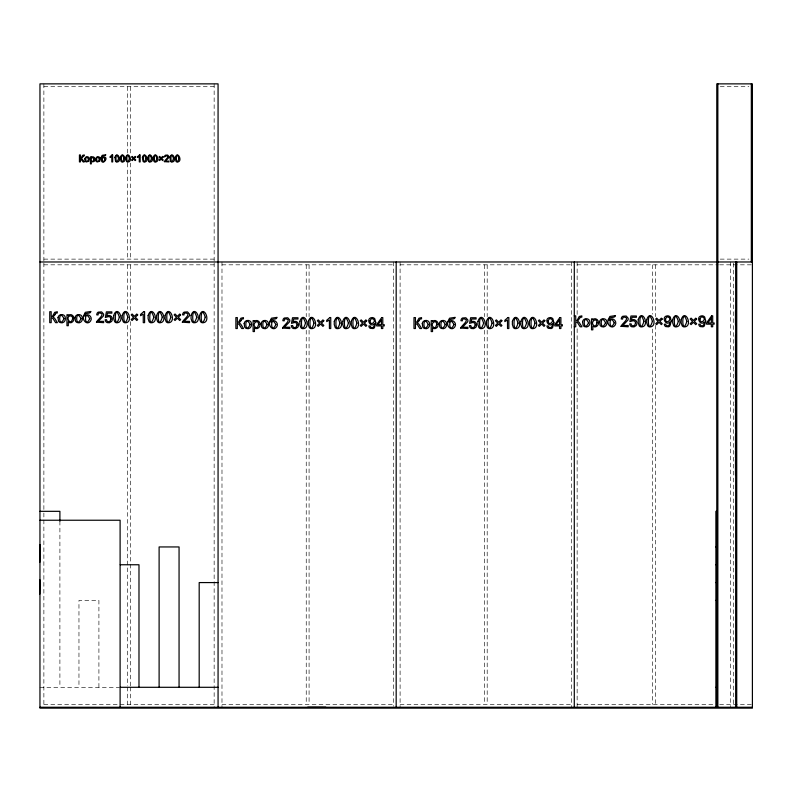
<?xml version="1.0" encoding="UTF-8"?>
<svg xmlns="http://www.w3.org/2000/svg" width="792" height="792" viewBox="0 0 792 792"><rect width="100%" height="100%" fill="white"/><g stroke="black" fill="none" stroke-linecap="round" stroke-linejoin="round"><path stroke-width="0.59" stroke-dasharray="3.96 2.97" d="M43.877 86.714L214.147 86.714M720.235 86.714L748.935 86.714M43.877 259.123L214.147 259.123M720.235 259.123L748.935 259.123M43.877 264.825L214.147 264.825M221.988 264.825L393.327 264.825M400.099 264.825L571.438 264.825M577.14 264.825L718.384 264.825M719.621 264.825L751.331 264.825M39.956 687.298L119.038 687.298M43.877 704.395L214.147 704.395M221.988 704.395L393.327 704.395M400.099 704.395L571.438 704.395M577.14 704.395L714.701 704.395M719.621 704.395L751.331 704.395M733.521 263.211L733.521 706.009M730.669 261.974L730.669 707.246M655.331 264.825L655.331 316.681M655.331 325.324L655.331 704.395M652.479 264.825L652.479 314.216M652.479 329.026L652.479 704.395M577.14 261.974L577.14 315.157M577.14 328.759L577.14 707.246M571.438 261.974L571.438 707.246M487.189 264.825L487.189 316.681M487.189 330.264L487.189 704.395M484.348 264.825L484.348 316.681M484.348 330.264L484.348 704.395M400.099 261.974L400.099 707.246M393.327 261.974L393.327 706.296M309.078 264.825L309.078 316.681M309.078 330.264L309.078 704.395M306.237 264.825L306.237 316.681M306.237 330.264L306.237 704.395M221.988 261.974L221.988 707.246M214.147 83.863L214.147 261.974M214.147 262.924L214.147 707.246M130.433 86.714L130.433 153.212M130.433 163.063L130.433 259.123M130.433 264.825L130.433 312.979M130.433 321.621L130.433 685.882M130.433 687.109L130.433 704.395M127.591 86.714L127.591 153.212M127.591 163.063L127.591 259.123M127.591 264.825L127.591 309.276M127.591 325.324L127.591 685.882M127.591 687.109L127.591 704.395M98.911 687.298L98.911 600.386L78.962 600.386L78.962 687.298M59.905 521.176L59.905 687.298M43.877 83.863L43.877 261.974M43.877 262.924L43.877 511.82M43.877 513.058L43.877 707.246"/><path stroke-width="1.19" d="M39.956 261.974L752.4 261.974M574.289 315.84L575.734 315.84L575.734 320.641L577.13 320.255L579.269 316.473L581.833 315.85L581.833 317.107L580.229 317.424L577.596 321.186L579.17 322.403L581.942 326.789L580.14 326.789L577.625 322.78L575.734 321.671L575.734 326.789L574.289 326.789M39.956 511.325L59.905 511.325L59.905 521.176M716.78 511.325L715.889 511.325L715.889 707.246M39.956 520.235L120.107 520.235L120.107 707.246M715.889 546.945L716.78 546.945M120.216 564.755L138.986 564.755L138.986 687.298M715.889 564.755L716.78 564.755M39.956 579.823L39.778 594.129M218.067 582.575L199.188 582.575L199.188 687.298M715.889 582.575L716.78 582.575M715.889 600.386L716.78 600.386M120.216 687.298L218.067 687.298M715.889 687.298L716.78 687.298M39.956 707.246L752.4 707.246M69.122 321.314C64.489 314.177 76.22 314.087 71.488 321.305A1.861 1.861 0 0 1 69.132 321.314M751.331 83.863L751.331 261.974M736.728 261.974L736.728 707.246M735.659 261.974L735.659 707.246M735.481 310.494L735.481 324.74M735.481 335.273L735.481 342.847M735.481 343.708L735.481 350.905M735.481 352.757L735.481 359.271M735.481 361.202L735.481 368.339M735.481 369.706L735.481 376.843M735.481 378.091L735.481 385.348M735.481 387.199L735.481 393.713M735.481 395.644L735.481 402.781M735.481 404.148L735.481 411.286M735.481 412.533L735.481 419.79M735.481 421.225L735.481 428.462M735.481 433.778L735.481 441.253M735.481 442.5L735.481 449.925M735.481 451.044L735.481 457.934M735.481 459.508L735.481 466.933M735.481 467.498L735.481 475.15M717.849 83.863L717.849 707.246M716.78 707.246L716.78 83.863L752.4 83.863L752.4 708.137L39.956 708.137L39.956 83.863L218.067 83.863L218.067 707.246M574.289 261.974L574.289 707.246M396.178 261.974L396.178 707.246M325.819 707.246L307.682 707.246M179.061 687.298L179.061 546.945L159.113 546.945L159.113 687.298M118.552 158.479C115.097 169.478 115.127 147.48 118.552 158.479M123.998 158.479C120.542 169.478 120.562 147.48 123.998 158.479M119.364 317.255C113.959 334.442 113.999 300.069 119.364 317.255M129.442 158.479C125.987 169.478 126.007 147.48 129.442 158.479M127.868 317.255C122.463 334.442 122.503 300.069 127.868 317.255M146.035 158.479C142.58 169.478 142.609 147.48 146.035 158.479M151.48 158.479C148.025 169.478 148.045 147.48 151.48 158.479M156.925 158.479C153.47 169.478 153.49 147.48 156.925 158.479M153.796 317.255C148.401 334.442 148.441 300.069 153.796 317.255M162.301 317.255C156.905 334.442 156.945 300.069 162.301 317.255M173.527 158.479C170.072 169.478 170.092 147.48 173.527 158.479M170.805 317.255C165.409 334.442 165.449 300.069 170.805 317.255M178.962 158.479C175.507 169.478 175.537 147.48 178.962 158.479M196.743 317.255C191.347 334.442 191.387 300.069 196.743 317.255M205.247 317.255C199.851 334.442 199.891 300.069 205.247 317.255M305.504 323.136C300.099 340.312 300.138 305.95 305.504 323.136M314.008 323.136C308.603 340.312 308.642 305.95 314.008 323.136M339.936 323.136C334.541 340.312 334.58 305.95 339.936 323.136M348.44 323.136C343.045 340.312 343.084 305.95 348.44 323.136M356.945 323.136C351.549 340.312 351.589 305.95 356.945 323.136M483.615 323.136C478.21 340.312 478.249 305.95 483.615 323.136M492.119 323.136C486.714 340.312 486.753 305.95 492.119 323.136M518.047 323.136C512.652 340.312 512.691 305.95 518.047 323.136M526.551 323.136C521.156 340.312 521.195 305.95 526.551 323.136M535.055 323.136C529.66 340.312 529.699 305.95 535.055 323.136M643.906 321.394C638.51 338.57 638.55 304.207 643.906 321.394M652.41 321.394C647.014 338.57 647.054 304.207 652.41 321.394M678.348 321.394C672.952 338.57 672.992 304.207 678.348 321.394M686.852 321.394C681.457 338.57 681.496 304.207 686.852 321.394M83.704 315.582C81.675 319.978 87.298 325.987 90.595 320.978C93.228 317.236 87.595 312.127 84.784 316.236C83.883 311.434 90.456 314.81 90.961 311.464L85.298 312.315L83.704 315.582M101.178 157.41C100.723 169.587 111.702 154.202 101.871 157.826C101.287 154.757 105.504 156.915 105.821 154.777L102.198 155.321L101.178 157.41M269.844 321.463C267.805 325.858 273.438 331.858 276.735 326.849C279.368 323.116 273.735 318.008 270.923 322.106C270.022 317.305 276.596 320.691 277.101 317.344L271.438 318.196L269.844 321.463M447.955 321.463C445.916 325.858 451.549 331.858 454.846 326.849C457.479 323.116 451.846 318.008 449.034 322.106C448.133 317.305 454.707 320.691 455.212 317.344L449.549 318.196L447.955 321.463M608.256 319.72C606.217 324.116 611.85 330.115 615.146 325.106C617.78 321.374 612.147 316.265 609.335 320.364C608.434 315.562 615.008 318.948 615.513 315.602L609.85 316.453L608.256 319.72M93.981 159.36L93.357 161.073A1.188 1.188 0 0 1 91.852 161.083C89.318 158.954 93.941 155.351 93.981 159.36M258.608 324.502L257.628 327.175A1.861 1.861 0 0 1 255.272 327.185C251.311 323.859 258.538 318.245 258.608 324.502M436.719 324.502L435.739 327.175A1.861 1.861 0 0 1 433.382 327.185C429.422 323.859 436.649 318.245 436.719 324.502M597.019 322.76L596.039 325.433A1.861 1.861 0 0 1 594.841 325.868A1.832 1.832 0 0 1 593.673 325.453C589.743 322.096 596.94 316.513 597.019 322.76M64.004 318.651C58.37 330.492 58.113 307.039 64.004 318.651M88.565 159.37C84.962 166.954 84.794 151.945 88.565 159.37M81.012 318.651C75.379 330.492 75.121 307.039 81.012 318.651M99.455 159.37C95.852 166.954 95.684 151.945 99.455 159.37M114.939 157.36L115.563 161.33A1.851 1.851 0 0 0 116.671 162.013C122.988 162.212 117.236 149.817 114.939 157.36M120.374 157.36L121.008 161.33A1.851 1.851 0 0 0 122.116 162.013C128.423 162.212 122.681 149.817 120.374 157.36M113.701 315.503L113.672 318.691L114.682 321.71A2.891 2.891 0 0 0 116.424 322.77C126.215 323.176 117.751 303.178 113.701 315.503M125.819 157.36L126.453 161.33A1.851 1.851 0 0 0 127.561 162.013C133.868 162.212 128.116 149.817 125.819 157.36M122.206 315.503L122.176 318.691L123.186 321.71A2.891 2.891 0 0 0 124.928 322.77C134.719 323.176 126.255 303.178 122.206 315.503M142.421 157.36L143.045 161.33A1.851 1.851 0 0 0 144.164 162.013C150.47 162.212 144.718 149.817 142.421 157.36M147.866 157.36L148.49 161.33A1.851 1.851 0 0 0 149.599 162.013C155.915 162.212 150.163 149.817 147.866 157.36M153.302 157.36L153.935 161.33A1.851 1.851 0 0 0 155.044 162.013C161.35 162.212 155.608 149.817 153.302 157.36M148.144 315.503L148.114 318.691L149.124 321.71A2.891 2.891 0 0 0 150.866 322.77C160.657 323.176 152.193 303.178 148.144 315.503M156.648 315.503L156.618 318.691L157.628 321.71A2.891 2.891 0 0 0 159.37 322.77C169.161 323.176 160.697 303.178 156.648 315.503M169.904 157.36L170.537 161.33A1.851 1.851 0 0 0 171.646 162.013C177.952 162.212 172.201 149.817 169.904 157.36M165.152 315.503L165.122 318.691L166.132 321.71A2.891 2.891 0 0 0 167.874 322.77C177.665 323.176 169.201 303.178 165.152 315.503M175.349 157.36L175.972 161.33A1.851 1.851 0 0 0 177.091 162.013C183.398 162.212 177.646 149.817 175.349 157.36M191.09 315.503L191.06 318.691L192.07 321.71A2.891 2.891 0 0 0 193.812 322.77C203.603 323.176 195.139 303.178 191.09 315.503M199.594 315.503L199.564 318.691L200.574 321.71A2.891 2.891 0 0 0 202.316 322.77C212.107 323.176 203.643 303.178 199.594 315.503M250.143 324.522C244.51 336.362 244.253 312.909 250.143 324.522M267.142 324.522C261.518 336.362 261.261 312.909 267.142 324.522M299.841 321.384L299.812 324.572L300.821 327.581A2.891 2.891 0 0 0 302.564 328.65C312.355 329.056 303.89 309.048 299.841 321.384M308.345 321.384L308.316 324.572L309.325 327.581A2.891 2.891 0 0 0 311.068 328.65C320.859 329.056 312.394 309.048 308.345 321.384M334.283 321.384L334.254 324.572L335.263 327.581A2.891 2.891 0 0 0 337.006 328.65C346.797 329.056 338.332 309.048 334.283 321.384M342.788 321.384L342.758 324.572L343.768 327.581A2.891 2.891 0 0 0 345.51 328.65C355.301 329.056 346.837 309.048 342.788 321.384M351.292 321.384L351.262 324.572L352.272 327.581A2.891 2.891 0 0 0 354.014 328.65C363.805 329.056 355.341 309.048 351.292 321.384M428.254 324.522C422.621 336.362 422.364 312.909 428.254 324.522M445.252 324.522C439.629 336.362 439.372 312.909 445.252 324.522M477.952 321.384L477.923 324.572L478.932 327.581A2.891 2.891 0 0 0 480.675 328.65C490.466 329.056 482.001 309.048 477.952 321.384M486.456 321.384L486.427 324.572L487.436 327.581A2.891 2.891 0 0 0 489.179 328.65C498.97 329.056 490.505 309.048 486.456 321.384M512.394 321.384L512.365 324.572L513.374 327.581A2.891 2.891 0 0 0 515.117 328.65C524.908 329.056 516.443 309.048 512.394 321.384M520.898 321.384L520.869 324.572L521.878 327.581A2.891 2.891 0 0 0 523.621 328.65C533.412 329.056 524.947 309.048 520.898 321.384M529.403 321.384L529.373 324.572L530.383 327.581A2.891 2.891 0 0 0 532.125 328.65C541.916 329.056 533.452 309.048 529.403 321.384M588.545 322.78C582.922 334.62 582.664 311.167 588.545 322.78M605.553 322.78C599.93 334.62 599.663 311.167 605.553 322.78M638.253 319.641L638.223 322.829L639.233 325.839A2.891 2.891 0 0 0 640.976 326.908C650.767 327.314 642.302 307.306 638.253 319.641M646.757 319.641L646.727 322.829L647.737 325.839A2.891 2.891 0 0 0 649.48 326.908C659.271 327.314 650.806 307.306 646.757 319.641M672.695 319.641L672.665 322.829L673.675 325.839A2.891 2.891 0 0 0 675.418 326.908C685.209 327.314 676.744 307.306 672.695 319.641M681.199 319.641L681.169 322.829L682.179 325.839A2.891 2.891 0 0 0 683.922 326.908C693.713 327.314 685.248 307.306 681.199 319.641M89.704 318.661C84.378 330.363 83.873 307.553 89.704 318.661M105.019 159.38C101.614 166.874 101.287 152.272 105.019 159.38M275.844 324.542C270.517 336.234 270.013 313.424 275.844 324.542M453.955 324.542C448.628 336.234 448.123 313.424 453.955 324.542M614.255 322.799C608.929 334.501 608.414 311.682 614.255 322.799M375.824 322.839L374.438 327.71A3.356 3.356 0 0 1 373.032 328.561L370.24 328.314A2.703 2.703 0 0 1 369.151 327.145L368.825 325.997L370.121 325.878L370.745 327.205L371.933 327.611A2.059 2.059 0 0 0 373.448 326.997L374.062 326.017A6.702 6.702 0 0 0 374.487 323.651C370.517 328.541 365.122 318.028 372.072 317.543A3.505 3.505 0 0 1 374.794 318.81L375.824 322.839M553.935 322.839L552.549 327.71A3.356 3.356 0 0 1 551.143 328.561L548.351 328.314A2.703 2.703 0 0 1 547.262 327.145L546.935 325.997L548.232 325.878L548.856 327.205L550.044 327.611A2.059 2.059 0 0 0 551.559 326.997L552.173 326.017A6.702 6.702 0 0 0 552.598 323.651C548.628 328.541 543.233 318.028 550.183 317.543A3.505 3.505 0 0 1 552.905 318.81L553.935 322.839M671.289 321.097L669.903 325.967A3.356 3.356 0 0 1 668.497 326.819L665.706 326.571A2.703 2.703 0 0 1 664.617 325.403L664.29 324.255L665.587 324.136L666.211 325.462L667.399 325.868A2.059 2.059 0 0 0 668.913 325.255L669.527 324.274A6.702 6.702 0 0 0 669.953 321.908C665.983 326.799 660.587 316.285 667.537 315.8A3.505 3.505 0 0 1 670.26 317.067L671.289 321.097M705.731 321.097L704.345 325.967A3.356 3.356 0 0 1 702.94 326.819L700.148 326.571A2.703 2.703 0 0 1 699.059 325.403L698.732 324.255L700.029 324.136L700.653 325.462L701.841 325.868A2.059 2.059 0 0 0 703.346 325.255L703.969 324.274A6.702 6.702 0 0 0 704.395 321.908C700.425 326.799 695.029 316.285 701.969 315.8A3.505 3.505 0 0 1 704.702 317.067L705.731 321.097M96.456 322.186L103.663 322.661L103.663 321.364L98.287 321.364L103.376 315.998A3.277 3.277 0 0 0 103.584 314.087L101.643 311.89L98.248 312.127A2.881 2.881 0 0 0 97.02 313.474L96.674 314.83L98.059 314.978L98.208 314.058A1.881 1.881 0 0 1 99.327 312.929C106.435 313.632 97.555 319.235 96.456 322.186M164.31 161.637L168.914 161.934L168.914 161.113L165.478 161.113L168.736 157.677A2.099 2.099 0 0 0 168.874 156.45L167.627 155.044L165.459 155.192A1.841 1.841 0 0 0 164.667 156.064L164.449 156.935L165.429 156.43A1.208 1.208 0 0 1 166.152 155.707C170.696 156.163 165.013 159.746 164.31 161.637M182.348 322.186L189.545 322.661L189.545 321.364L184.18 321.364L189.268 315.998A3.277 3.277 0 0 0 189.476 314.087L187.536 311.89L184.14 312.127A2.881 2.881 0 0 0 182.903 313.474L182.566 314.83L183.952 314.978L184.1 314.058A1.881 1.881 0 0 1 185.219 312.929C192.317 313.632 183.437 319.235 182.348 322.186M282.595 328.056L289.803 328.531L289.803 327.245L284.427 327.245L289.516 321.869A3.277 3.277 0 0 0 289.724 319.958L287.783 317.76L284.387 317.998A2.881 2.881 0 0 0 283.16 319.344L282.813 320.71L284.199 320.849L284.348 319.928A1.881 1.881 0 0 1 285.466 318.8C292.565 319.503 283.694 325.106 282.595 328.056M460.706 328.056L467.914 328.531L467.914 327.245L462.538 327.245L467.627 321.869A3.277 3.277 0 0 0 467.834 319.958L465.894 317.76L462.498 317.998A2.881 2.881 0 0 0 461.271 319.344L460.924 320.71L462.31 320.849L462.459 319.928A1.881 1.881 0 0 1 463.577 318.8C470.676 319.503 461.805 325.106 460.706 328.056M621.007 326.314L628.204 326.789L628.204 325.502L622.839 325.502L627.927 320.126A3.277 3.277 0 0 0 628.135 318.216L626.195 316.018L622.799 316.255A2.881 2.881 0 0 0 621.562 317.602L621.225 318.968L622.611 319.107L622.76 318.186A1.881 1.881 0 0 1 623.878 317.057C630.976 317.76 622.096 323.364 621.007 326.314M110.929 319.067L110.256 321.007L108.613 321.74A1.98 1.98 0 0 1 106.771 320.572L106.514 319.671L105.098 319.79L105.762 321.552A3.178 3.178 0 0 0 107.257 322.631L109.484 322.76L111.494 321.512A3.871 3.871 0 0 0 112.306 319.661C113.098 316.661 109.326 314.107 106.88 316.087L107.474 313.147L111.84 313.147L111.84 311.86L106.395 311.86L105.336 317.483L108.593 316.582L109.939 316.958A2.148 2.148 0 0 1 110.771 318.038L110.929 319.067M297.069 324.938L296.396 326.878L294.753 327.611A1.98 1.98 0 0 1 292.911 326.452L292.654 325.542L291.238 325.661L291.892 327.433A3.178 3.178 0 0 0 293.396 328.512L295.614 328.63L297.634 327.393A3.871 3.871 0 0 0 298.445 325.542C299.237 322.532 295.465 319.978 293.02 321.958L293.614 319.018L297.98 319.018L297.98 317.74L292.535 317.74L291.476 323.354L294.733 322.463L296.079 322.839A2.148 2.148 0 0 1 296.911 323.908L297.069 324.938M475.18 324.938L474.507 326.878L472.864 327.611A1.98 1.98 0 0 1 471.022 326.452L470.765 325.542L469.349 325.661L470.012 327.433A3.178 3.178 0 0 0 471.507 328.512L473.725 328.63L475.745 327.393A3.871 3.871 0 0 0 476.556 325.542C477.348 322.532 473.576 319.978 471.131 321.958L471.725 319.018L476.091 319.018L476.091 317.74L470.646 317.74L469.587 323.354L472.844 322.463L474.19 322.839A2.148 2.148 0 0 1 475.022 323.908L475.18 324.938M635.481 323.195L634.808 325.136L633.164 325.868A1.98 1.98 0 0 1 631.323 324.71L631.066 323.799L629.65 323.918L630.303 325.69A3.178 3.178 0 0 0 631.808 326.769L634.026 326.898L636.045 325.651A3.871 3.871 0 0 0 636.857 323.799C637.649 320.79 633.877 318.236 631.432 320.215L632.026 317.275L636.392 317.275L636.392 315.998L630.947 315.998L629.888 321.611L633.145 320.72L634.491 321.097A2.148 2.148 0 0 1 635.323 322.166L635.481 323.195M58.024 317.661L58.529 321.176A3.336 3.336 0 0 0 60.162 322.572C63.617 324.047 66.508 320.047 65.122 316.899A3.455 3.455 0 0 0 63.786 315.147C61.667 313.701 58.252 314.959 58.024 317.661M84.744 158.746L85.061 160.994A2.128 2.128 0 0 0 86.11 161.885L88.793 161.37L89.288 158.251A2.188 2.188 0 0 0 87.575 156.796L85.823 157.064L84.744 158.746M75.032 317.661L75.537 321.176A3.336 3.336 0 0 0 77.171 322.572C80.626 324.047 83.516 320.047 82.13 316.899A3.455 3.455 0 0 0 80.794 315.147C78.675 313.701 75.26 314.959 75.032 317.661M95.634 158.746L95.951 160.994A2.128 2.128 0 0 0 97 161.885L99.683 161.37L100.168 158.251A2.188 2.188 0 0 0 98.456 156.796L96.713 157.064L95.634 158.746M244.164 323.542L244.669 327.047A3.336 3.336 0 0 0 246.302 328.442C249.757 329.918 252.648 325.918 251.262 322.77A3.455 3.455 0 0 0 249.925 321.027C247.807 319.572 244.391 320.839 244.164 323.542M261.172 323.542L261.677 327.047A3.336 3.336 0 0 0 263.31 328.442C266.765 329.918 269.656 325.918 268.27 322.77A3.455 3.455 0 0 0 266.934 321.027C264.815 319.572 261.4 320.839 261.172 323.542M370.052 320.73C369.973 327.363 378.15 320.215 372.23 318.651A1.96 1.96 0 0 0 371.022 319.067L370.052 320.73M422.275 323.542L422.779 327.047A3.336 3.336 0 0 0 424.413 328.442C427.868 329.918 430.759 325.918 429.373 322.77A3.455 3.455 0 0 0 428.036 321.027C425.918 319.572 422.502 320.839 422.275 323.542M439.283 323.542L439.788 327.047A3.336 3.336 0 0 0 441.421 328.442C444.876 329.918 447.767 325.918 446.381 322.77A3.455 3.455 0 0 0 445.045 321.027C442.926 319.572 439.51 320.839 439.283 323.542M548.163 320.73C548.084 327.363 556.261 320.215 550.341 318.651A1.96 1.96 0 0 0 549.133 319.067L548.163 320.73M582.575 321.8L583.08 325.304A3.336 3.336 0 0 0 584.714 326.7C588.169 328.175 591.06 324.175 589.674 321.027A3.455 3.455 0 0 0 588.337 319.285C586.219 317.83 582.803 319.097 582.575 321.8M599.584 321.8L600.088 325.304A3.336 3.336 0 0 0 601.722 326.7C605.177 328.175 608.068 324.175 606.682 321.027A3.455 3.455 0 0 0 605.345 319.285C603.227 317.83 599.801 319.097 599.584 321.8M665.518 318.988C665.438 325.631 673.616 318.473 667.696 316.909A1.96 1.96 0 0 0 666.488 317.325L665.518 318.988M699.96 318.988C699.88 325.631 708.058 318.473 702.138 316.909A1.96 1.96 0 0 0 700.93 317.325L699.96 318.988M73.844 318.632C74.349 321.552 70.429 324.364 68.3 321.839L68.3 325.7L66.954 325.7L66.954 314.731L68.181 314.731L68.181 315.76C70.122 312.959 74.408 315.553 73.844 318.632M94.862 159.36C95.416 163.696 89.417 159.954 91.318 163.885L90.456 163.885L90.456 156.865L91.238 156.865L91.238 157.519C92.486 155.727 95.228 157.39 94.862 159.36M259.974 324.512C260.489 327.433 256.568 330.234 254.44 327.71L254.44 331.571L253.094 331.571L253.094 320.602L254.321 320.602L254.321 321.631C256.262 318.829 260.548 321.433 259.974 324.512M438.085 324.512C438.6 327.433 434.679 330.234 432.551 327.71L432.551 331.571L431.204 331.571L431.204 320.602L432.432 320.602L432.432 321.631C434.372 318.829 438.659 321.433 438.085 324.512M598.386 322.77C598.901 325.69 594.98 328.492 592.852 325.967L592.852 329.828L591.505 329.828L591.505 318.859L592.733 318.859L592.733 319.889C594.673 317.087 598.96 319.691 598.386 322.77M82.734 156.865L81.556 158.35L84.338 161.934L83.19 161.934L80.368 158.657L80.368 161.934L79.438 161.934L79.438 154.935L80.368 154.935L80.368 158.004L81.259 157.756L82.625 155.341L84.269 154.935L84.269 155.737L82.734 156.865M54.896 314.731L53.044 317.057L54.618 318.265L57.39 322.661L55.588 322.661L53.074 318.651L51.183 317.533L51.183 322.661L49.738 322.661L49.738 311.711L51.183 311.711L51.183 316.503L52.579 316.117L54.717 312.345L57.291 311.721L57.291 312.969L55.678 313.295L54.896 314.731M241.025 320.602L239.184 322.928L240.758 324.146L243.53 328.531L241.728 328.531L239.214 324.522L237.323 323.413L237.323 328.531L235.877 328.531L235.877 317.582L237.323 317.582L237.323 322.384L238.719 321.998L240.857 318.216L243.431 317.592L243.431 318.849L241.817 319.166L241.025 320.602M419.136 320.602L417.295 322.928L418.869 324.146L421.641 328.531L419.839 328.531L417.325 324.522L415.434 323.413L415.434 328.531L413.988 328.531L413.988 317.582L415.434 317.582L415.434 322.384L416.83 321.998L418.968 318.216L421.542 317.592L421.542 318.849L419.928 319.166L419.136 320.602M112.117 154.905L110.088 156.667L110.088 157.499L111.811 156.46L111.811 161.934L112.672 161.934L112.672 154.905L112.117 154.905M139.6 154.905L137.57 156.667L137.57 157.499L139.293 156.46L139.293 161.934L140.154 161.934L140.154 154.905L139.6 154.905M143.738 311.662L140.57 314.414L140.57 315.711L143.263 314.097L143.263 322.661L144.599 322.661L144.599 311.662L143.738 311.662M329.878 317.543L326.71 320.285L326.71 321.592L329.403 319.968L329.403 328.531L330.739 328.531L330.739 317.543L329.878 317.543M507.989 317.543L504.821 320.285L504.821 321.592L507.514 319.968L507.514 328.531L508.85 328.531L508.85 317.543L507.989 317.543M381.437 319.74L378.012 324.68L381.437 324.68L381.437 319.74M559.548 319.74L556.123 324.68L559.548 324.68L559.548 319.74M711.345 317.998L707.919 322.938L711.345 322.938L711.345 317.998M381.685 317.582L376.685 324.68L376.685 325.908L381.437 325.908L381.437 328.531L382.783 328.531L382.783 325.908L384.259 325.908L384.259 324.68L382.783 324.68L382.783 317.582L381.685 317.582M559.796 317.582L554.796 324.68L554.796 325.908L559.548 325.908L559.548 328.531L560.894 328.531L560.894 325.908L562.369 325.908L562.369 324.68L560.894 324.68L560.894 317.582L559.796 317.582M711.592 315.84L706.593 322.938L706.593 324.166L711.345 324.166L711.345 326.789L712.691 326.789L712.691 324.166L714.166 324.166L714.166 322.938L712.691 322.938L712.691 315.84L711.592 315.84M135.719 156.974L134.224 158.469L135.729 159.974L135.145 160.558L133.64 159.053L132.135 160.558L131.561 159.984L133.066 158.479L131.571 156.974L132.145 156.4L133.65 157.895L135.145 156.4L135.719 156.974M163.201 156.974L161.716 158.469L163.211 159.974L162.627 160.558L161.132 159.053L159.628 160.558L159.043 159.984L160.548 158.479L159.053 156.974L159.637 156.4L161.132 157.895L162.627 156.4L163.201 156.974M137.679 314.909L135.343 317.245L137.689 319.592L136.778 320.503L134.432 318.156L132.086 320.503L131.175 319.602L133.531 317.255L131.185 314.909L132.096 313.998L134.442 316.345L136.778 314.008L137.679 314.909M180.616 314.909L178.289 317.245L180.635 319.592L179.725 320.503L177.378 318.156L175.032 320.503L174.121 319.602L176.477 317.255L174.131 314.909L175.042 313.998L177.388 316.345L179.725 314.008L180.616 314.909M323.809 320.78L321.483 323.116L323.829 325.462L322.918 326.373L320.572 324.027L318.226 326.383L317.315 325.482L319.671 323.126L317.325 320.78L318.236 319.869L320.582 322.215L322.918 319.879L323.809 320.78M366.755 320.78L364.429 323.116L366.775 325.462L365.864 326.373L363.518 324.027L361.162 326.383L360.261 325.482L362.617 323.126L360.271 320.78L361.182 319.869L363.528 322.215L365.864 319.879L366.755 320.78M501.92 320.78L499.594 323.116L501.94 325.462L501.029 326.373L498.683 324.027L496.337 326.383L495.426 325.482L497.782 323.126L495.436 320.78L496.346 319.869L498.693 322.215L501.029 319.879L501.92 320.78M544.866 320.78L542.54 323.116L544.886 325.462L543.975 326.373L541.629 324.027L539.273 326.383L538.372 325.482L540.728 323.126L538.382 320.78L539.293 319.869L541.639 322.215L543.975 319.879L544.866 320.78M662.221 319.037L659.894 321.374L662.241 323.72L661.33 324.631L658.984 322.285L656.637 324.641L655.726 323.74L658.083 321.384L655.736 319.037L656.647 318.127L658.993 320.473L661.33 318.137L662.221 319.037M696.663 319.037L694.337 321.374L696.683 323.72L695.772 324.631L693.426 322.285L691.069 324.641L690.169 323.74L692.525 321.384L690.178 319.037L691.089 318.127L693.436 320.473L695.772 318.137L696.663 319.037M39.778 544.579L39.6 562.478L39.778 544.579"/></g></svg>
